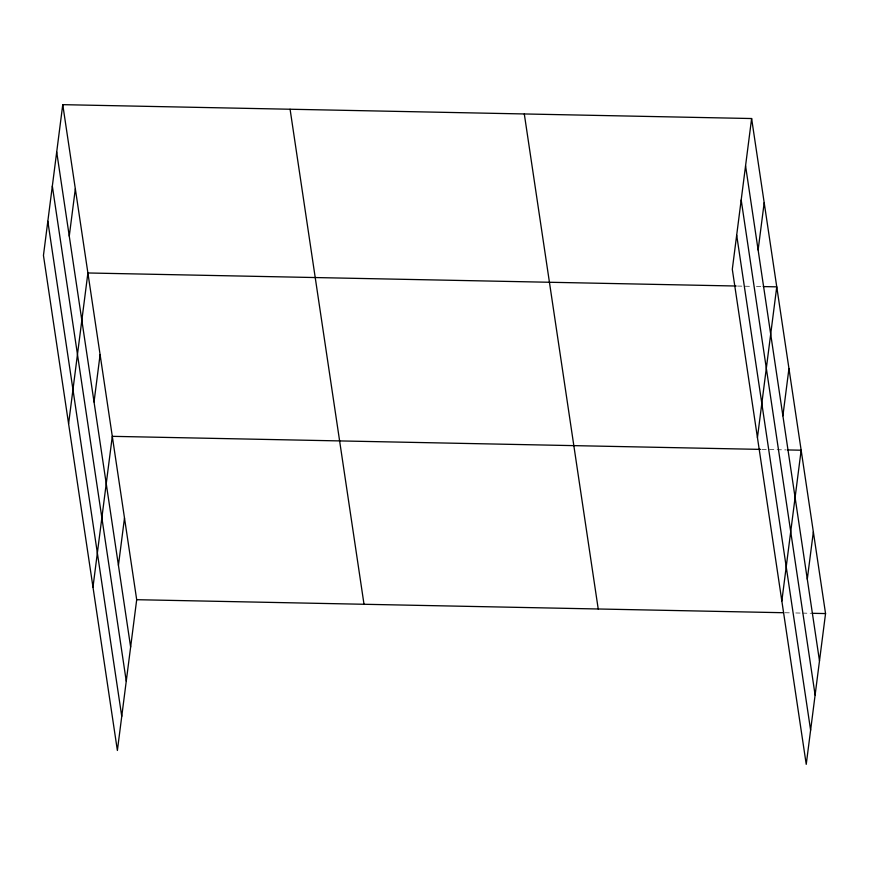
<?xml version="1.0" encoding="UTF-8"?>
<svg xmlns="http://www.w3.org/2000/svg" width="869" height="869" viewBox="0 0 869 869"><rect width="100%" height="100%" fill="white"/><g stroke="black" fill="none" stroke-linecap="round" stroke-linejoin="round"><path stroke-width="0.65" stroke-dasharray="4.34 3.26" d="M737.52 286.053L751.044 286.325M756.464 286.433L761.874 286.542M761.917 449.414L786.271 449.903M784.957 612.754L790.366 612.862M795.787 612.971L801.196 613.079M802.543 613.101L810.668 613.264"/><path stroke-width="1.3" d="M62.764 104.66L43.45 255.432L117.38 750.468L136.694 599.697L62.764 104.66L751.62 118.532L825.55 613.568L806.236 764.34L732.306 269.303L751.62 118.532M69.27 236.118L75.331 188.812M68.586 423.746L87.899 272.975L736.162 286.02M94.037 401.956L100.098 354.65M92.983 587.107L112.297 436.336L760.56 449.392M118.434 565.317L124.495 518.011M758.126 249.99L764.188 202.683M757.442 437.618L776.756 286.846L763.232 286.574M782.893 415.827L788.954 368.521M781.839 600.979L801.153 450.207L787.618 449.936M807.29 579.188L813.351 531.882M136.694 599.697L783.599 612.721M812.015 613.297L825.55 613.568M745.559 165.838L819.489 660.874M741.192 199.979L815.111 695.015M736.684 235.162L810.614 730.199M524.3 113.958L598.23 608.995M290.083 109.233L364.013 604.27M56.702 151.966L130.632 647.003M52.336 186.107L126.255 681.144M47.828 221.291L121.747 716.328"/></g></svg>
